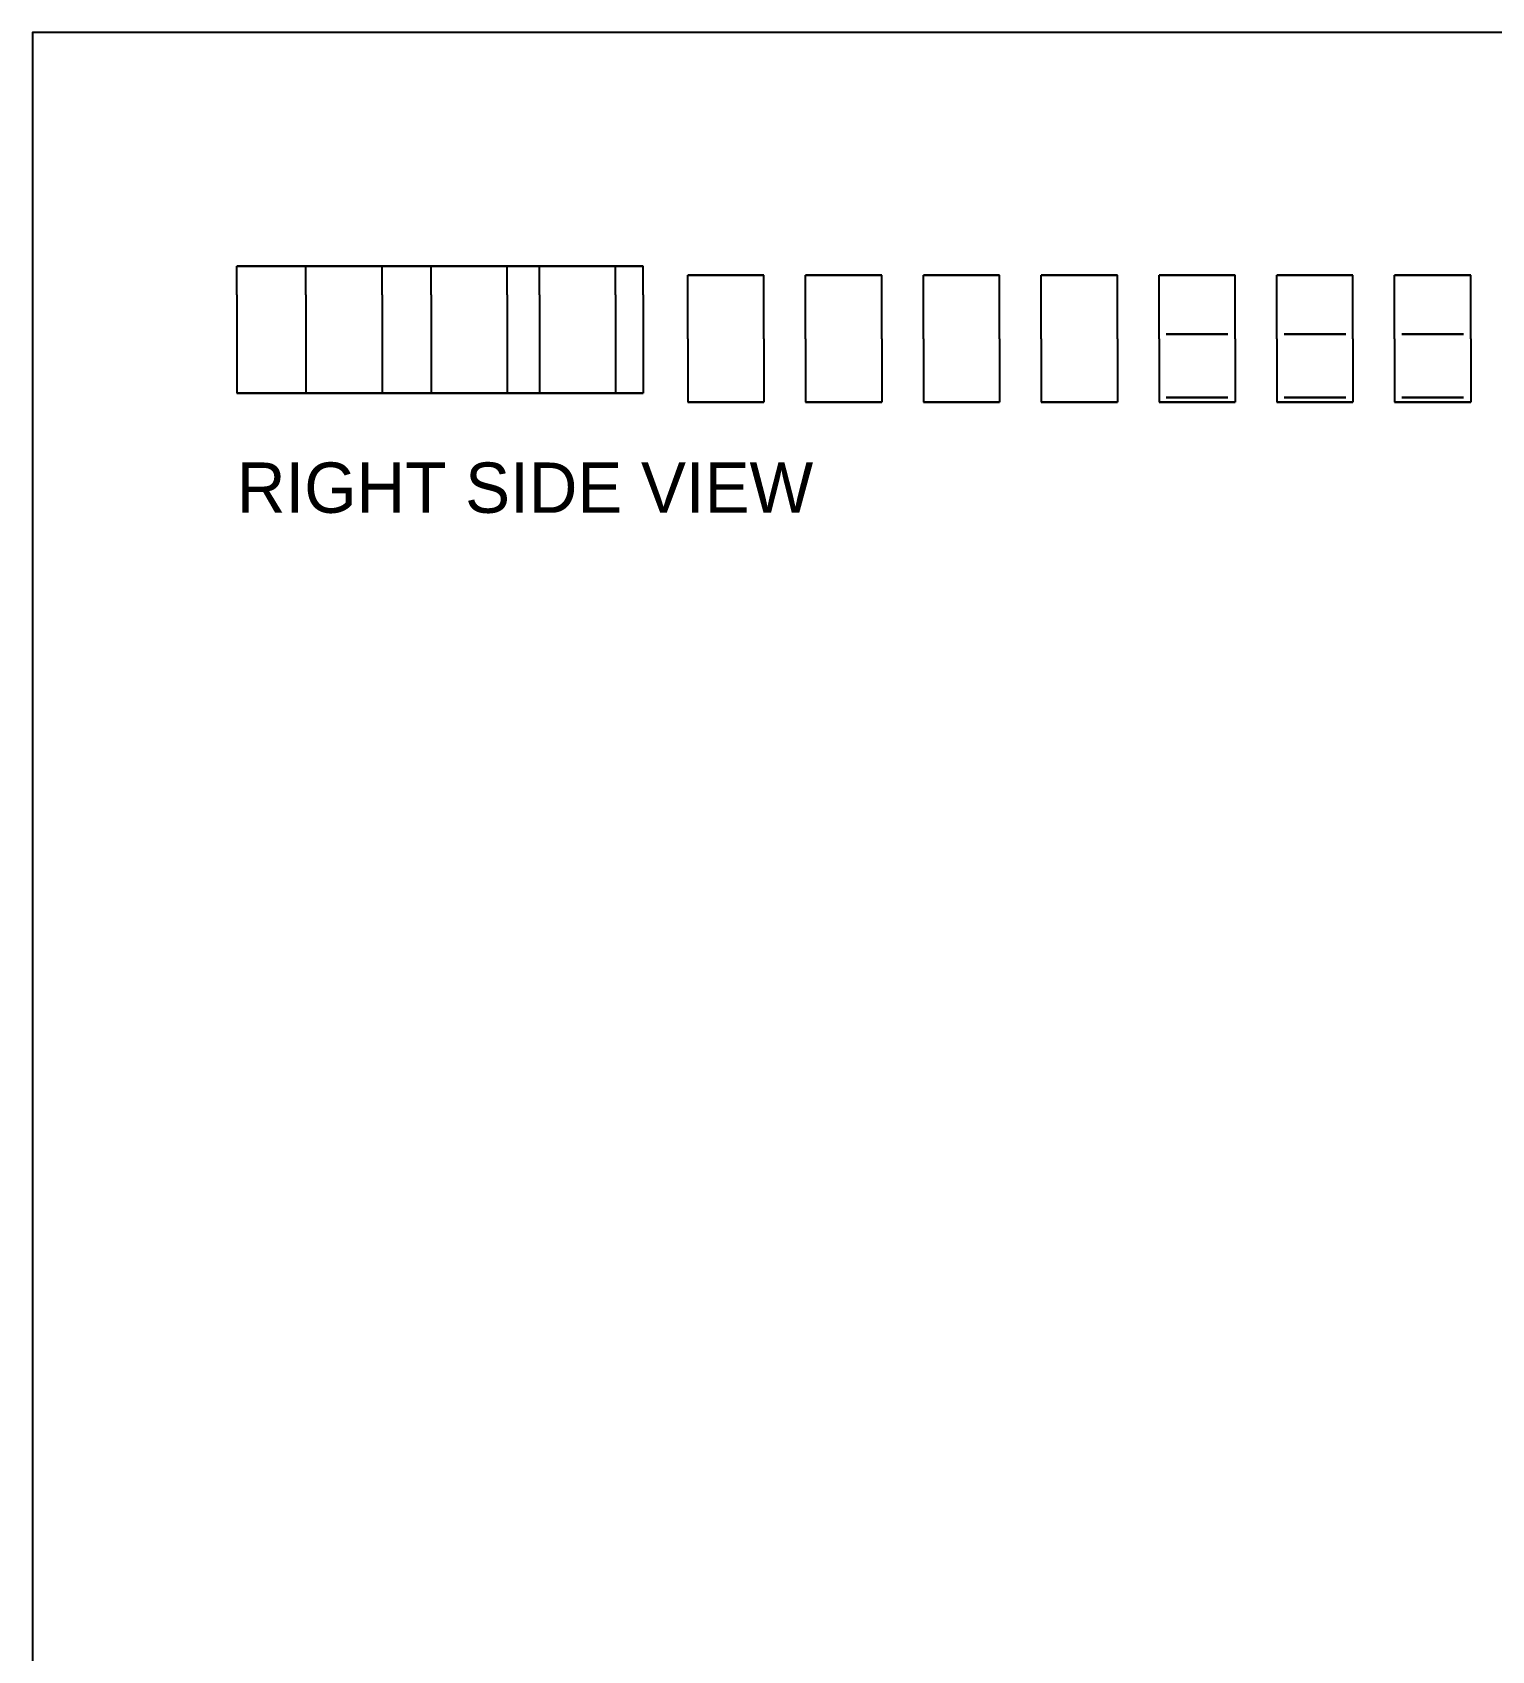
# Model space of a CAD drawing. Header units: millimetres. Extents: x 23 to 350, y -193 to 153.
# Drawn here: x 22.7 to 183.7, y -25.9 to 152.8 of the extents above; entities that cross this region are included whole.
import ezdxf

# ---------------------------------------------------------------- set-up
doc = ezdxf.new("R2010")
doc.units = ezdxf.units.MM
for name, color, linetype in [('BORDER', 7, 'Continuous'), ('HIDDEN', 8, 'Continuous'), ('TEXT', 5, 'Continuous'), ('VISIBLE', 7, 'Continuous')]:
    doc.layers.add(name, color=color, linetype=linetype)

msp = doc.modelspace()

# ---------------------------------------------------------------- linework, layer by layer
at = {"layer": 'BORDER'}
msp.add_lwpolyline([(22.67, -193.05), (349.99, -193.05), (349.99, 152.82), (22.67, 152.82)], close=True, dxfattribs=at)
at = {"layer": 'HIDDEN'}
for points in [[(45.32, 127), (45.24, 127)], [(45.63, 127), (45.32, 127)], [(46.15, 127), (45.63, 127)], [(46.88, 127), (46.15, 127)], [(47.74, 127), (46.88, 127)], [(48.71, 127), (47.74, 127)], [(48.3, 127), (48.31, 127)], [(48.38, 127), (48.3, 127)], [(48.31, 127), (48.49, 127)], [(48.68, 127), (48.38, 127)], [(48.49, 127), (48.89, 127)], [(49.21, 127), (48.68, 127)], [(49.72, 127), (48.71, 127)], [(48.89, 127), (49.51, 127)], [(49.93, 127), (49.21, 127)], [(49.51, 127), (50.31, 127)], [(50.72, 127), (49.72, 127)], [(50.8, 127), (49.93, 127)], [(50.31, 127), (51.23, 127)], [(51.64, 127), (50.72, 127)], [(51.77, 127), (50.8, 127)], [(51.23, 127), (52.22, 127)], [(52.43, 127), (51.64, 127)], [(52.78, 127), (51.77, 127)], [(52.22, 127), (53.23, 127)], [(53.05, 127), (52.43, 127)], [(53.78, 127), (52.78, 127)], [(52.93, 127), (52.86, 127)], [(53.24, 127), (52.93, 127)], [(53.04, 127), (53.26, 127)], [(53.46, 127), (53.05, 127)], [(53.23, 127), (53.45, 127)], [(53.77, 127), (53.24, 127)], [(53.26, 127), (53.57, 127)], [(53.64, 127), (53.46, 127)], [(53.57, 127), (53.64, 127)], [(53.64, 127), (53.64, 127)], [(54.49, 127), (53.77, 127)], [(54.7, 127), (53.78, 127)], [(54.07, 127), (54.2, 127)], [(54.2, 127), (55.07, 127)], [(55.36, 127), (54.49, 127)], [(55.49, 127), (54.7, 127)], [(55.07, 127), (55.79, 127)], [(56.33, 127), (55.36, 127)], [(56.11, 127), (55.49, 127)], [(55.79, 127), (56.32, 127)], [(56.52, 127), (56.11, 127)], [(56.32, 127), (56.63, 127)], [(57.34, 127), (56.33, 127)], [(56.7, 127), (56.52, 127)], [(56.63, 127), (56.7, 127)], [(56.7, 127), (56.7, 127)], [(58.33, 127), (57.34, 127)], [(59.25, 127), (58.33, 127)], [(60.05, 127), (59.25, 127)], [(60.67, 127), (60.05, 127)], [(60.24, 127), (60.25, 127)], [(60.31, 127), (60.24, 127)], [(60.25, 127), (60.42, 127)], [(60.62, 127), (60.31, 127)], [(60.42, 127), (60.83, 127)], [(61.15, 127), (60.62, 127)], [(61.08, 127), (60.67, 127)], [(60.83, 127), (60.88, 127)], [(61.25, 127), (61.08, 127)], [(61.87, 127), (61.15, 127)], [(61.26, 127), (61.25, 127)], [(62.74, 127), (61.87, 127)], [(63.71, 127), (62.74, 127)], [(64.72, 127), (63.71, 127)], [(65.72, 127), (64.72, 127)], [(66.64, 127), (65.72, 127)], [(67.43, 127), (66.64, 127)], [(66.76, 127), (66.68, 127)], [(67.06, 127), (66.76, 127)], [(66.87, 127), (67.01, 127)], [(67.01, 127), (67.73, 127)], [(67.59, 127), (67.06, 127)], [(68.05, 127), (67.43, 127)], [(68.31, 127), (67.59, 127)], [(67.73, 127), (68.26, 127)], [(68.46, 127), (68.05, 127)], [(68.26, 127), (68.57, 127)], [(69.18, 127), (68.31, 127)], [(68.63, 127), (68.46, 127)], [(68.57, 127), (68.64, 127)], [(68.64, 127), (68.63, 127)], [(70.15, 127), (69.18, 127)], [(71.16, 127), (70.15, 127)], [(72.16, 127), (71.16, 127)], [(73.08, 127), (72.16, 127)], [(73.87, 127), (73.08, 127)], [(74.49, 127), (73.87, 127)], [(74.07, 127), (74.25, 127)], [(74.07, 127), (74.07, 127)], [(74.14, 127), (74.07, 127)], [(74.45, 127), (74.14, 127)], [(74.25, 127), (74.66, 127)], [(74.98, 127), (74.45, 127)], [(74.9, 127), (74.49, 127)], [(74.66, 127), (74.7, 127)], [(75.08, 127), (74.9, 127)], [(75.7, 127), (74.98, 127)], [(75.08, 127), (75.08, 127)], [(76.57, 127), (75.7, 127)], [(77.53, 127), (76.57, 127)], [(78.55, 127), (77.53, 127)], [(79.54, 127), (78.55, 127)], [(78.69, 127), (78.62, 127)], [(79, 127), (78.69, 127)], [(78.8, 127), (79, 127)], [(79.53, 127), (79, 127)], [(79, 127), (79.21, 127)], [(80.25, 127), (79.53, 127)], [(80.46, 127), (79.54, 127)], [(79.83, 127), (79.97, 127)], [(79.97, 127), (80.84, 127)], [(81.12, 127), (80.25, 127)], [(81.25, 127), (80.46, 127)], [(80.84, 127), (81.56, 127)], [(82.09, 127), (81.12, 127)], [(81.87, 127), (81.25, 127)], [(81.56, 127), (82.09, 127)], [(81.68, 127), (81.69, 127)], [(81.75, 127), (81.68, 127)], [(81.69, 127), (81.86, 127)], [(82.06, 127), (81.75, 127)], [(81.86, 127), (82.27, 127)], [(82.28, 127), (81.87, 127)], [(82.59, 127), (82.06, 127)], [(83.1, 127), (82.09, 127)], [(82.09, 127), (82.39, 127)], [(82.27, 127), (82.89, 127)], [(82.46, 127), (82.28, 127)], [(82.39, 127), (82.47, 127)], [(82.47, 127), (82.46, 127)], [(83.31, 127), (82.59, 127)], [(82.89, 127), (83.68, 127)], [(84.1, 127), (83.1, 127)], [(84.18, 127), (83.31, 127)], [(83.68, 127), (84.6, 127)], [(85.02, 127), (84.1, 127)], [(85.15, 127), (84.18, 127)], [(84.6, 127), (85.6, 127)], [(85.81, 127), (85.02, 127)], [(86.16, 127), (85.15, 127)], [(85.6, 127), (86.61, 127)], [(86.43, 127), (85.81, 127)], [(87.15, 127), (86.16, 127)], [(86.84, 127), (86.43, 127)], [(86.61, 127), (86.64, 127)], [(87.02, 127), (86.84, 127)], [(87.02, 127), (87.02, 127)], [(88.07, 127), (87.15, 127)], [(88.87, 127), (88.07, 127)], [(89.49, 127), (88.87, 127)], [(89.9, 127), (89.49, 127)], [(90.07, 127), (89.9, 127)], [(90.08, 127), (90.07, 127)], [(95.04, 126), (95.01, 126)], [(95.28, 126), (95.04, 126)], [(95.76, 126), (95.28, 126)], [(96.43, 126), (95.76, 126)], [(97.26, 126), (96.43, 126)], [(98.21, 126), (97.26, 126)], [(99.21, 126), (98.21, 126)], [(100.22, 126), (99.21, 126)], [(101.16, 126), (100.22, 126)], [(102, 126), (101.16, 126)], [(102.67, 126), (102, 126)], [(103.14, 126), (102.67, 126)], [(103.38, 126), (103.14, 126)], [(103.41, 126), (103.38, 126)], [(108.04, 126), (108.01, 126)], [(108.28, 126), (108.04, 126)], [(108.76, 126), (108.28, 126)], [(109.43, 126), (108.76, 126)], [(110.26, 126), (109.43, 126)], [(111.21, 126), (110.26, 126)], [(112.21, 126), (111.21, 126)], [(113.22, 126), (112.21, 126)], [(114.16, 126), (113.22, 126)], [(115, 126), (114.16, 126)], [(115.67, 126), (115, 126)], [(116.14, 126), (115.67, 126)], [(116.38, 126), (116.14, 126)], [(116.41, 126), (116.38, 126)], [(121.04, 126), (121.01, 126)], [(121.28, 126), (121.04, 126)], [(121.76, 126), (121.28, 126)], [(122.43, 126), (121.76, 126)], [(123.26, 126), (122.43, 126)], [(124.21, 126), (123.26, 126)], [(125.21, 126), (124.21, 126)], [(126.22, 126), (125.21, 126)], [(127.16, 126), (126.22, 126)], [(128, 126), (127.16, 126)], [(128.67, 126), (128, 126)], [(129.14, 126), (128.67, 126)], [(129.38, 126), (129.14, 126)], [(129.41, 126), (129.38, 126)], [(134.04, 126), (134.01, 126)], [(134.28, 126), (134.04, 126)], [(134.76, 126), (134.28, 126)], [(135.43, 126), (134.76, 126)], [(136.26, 126), (135.43, 126)], [(137.21, 126), (136.26, 126)], [(138.21, 126), (137.21, 126)], [(139.22, 126), (138.21, 126)], [(140.16, 126), (139.22, 126)], [(141, 126), (140.16, 126)], [(141.67, 126), (141, 126)], [(142.14, 126), (141.67, 126)], [(142.38, 126), (142.14, 126)], [(142.41, 126), (142.38, 126)], [(147.04, 126), (147.01, 126)], [(147.28, 126), (147.04, 126)], [(147.76, 126), (147.28, 126)], [(148.43, 126), (147.76, 126)], [(149.26, 126), (148.43, 126)], [(150.21, 126), (149.26, 126)], [(151.21, 126), (150.21, 126)], [(152.22, 126), (151.21, 126)], [(153.16, 126), (152.22, 126)], [(154, 126), (153.16, 126)], [(154.67, 126), (154, 126)], [(155.14, 126), (154.67, 126)], [(155.38, 126), (155.14, 126)], [(155.41, 126), (155.38, 126)], [(160.04, 126), (160.01, 126)], [(160.28, 126), (160.04, 126)], [(160.76, 126), (160.28, 126)], [(161.43, 126), (160.76, 126)], [(162.26, 126), (161.43, 126)], [(163.21, 126), (162.26, 126)], [(164.21, 126), (163.21, 126)], [(165.22, 126), (164.21, 126)], [(166.16, 126), (165.22, 126)], [(167, 126), (166.16, 126)], [(167.67, 126), (167, 126)], [(168.14, 126), (167.67, 126)], [(168.38, 126), (168.14, 126)], [(168.41, 126), (168.38, 126)], [(173.04, 126), (173.01, 126)], [(173.28, 126), (173.04, 126)], [(173.76, 126), (173.28, 126)], [(174.43, 126), (173.76, 126)], [(175.26, 126), (174.43, 126)], [(176.21, 126), (175.26, 126)], [(177.21, 126), (176.21, 126)], [(178.22, 126), (177.21, 126)], [(179.16, 126), (178.22, 126)], [(180, 126), (179.16, 126)], [(180.67, 126), (180, 126)], [(181.14, 126), (180.67, 126)], [(181.38, 126), (181.14, 126)], [(181.41, 126), (181.38, 126)], [(147.81, 119.5), (147.84, 119.5)], [(147.84, 119.5), (147.81, 119.5)], [(147.84, 119.5), (148.03, 119.5)], [(148.03, 119.5), (147.84, 119.5)], [(148.03, 119.5), (148.41, 119.5)], [(148.41, 119.5), (148.03, 119.5)], [(148.41, 119.5), (148.96, 119.5)], [(148.96, 119.5), (148.41, 119.5)], [(148.96, 119.5), (149.63, 119.5)], [(149.63, 119.5), (148.96, 119.5)], [(149.63, 119.5), (150.4, 119.5)], [(150.4, 119.5), (149.63, 119.5)], [(150.4, 119.5), (151.21, 119.5)], [(151.21, 119.5), (150.4, 119.5)], [(152.03, 119.5), (151.21, 119.5)], [(151.21, 119.5), (152.03, 119.5)], [(152.79, 119.5), (152.03, 119.5)], [(152.03, 119.5), (152.79, 119.5)], [(153.47, 119.5), (152.79, 119.5)], [(152.79, 119.5), (153.47, 119.5)], [(154.01, 119.5), (153.47, 119.5)], [(153.47, 119.5), (154.01, 119.5)], [(154.39, 119.5), (154.01, 119.5)], [(154.01, 119.5), (154.39, 119.5)], [(154.59, 119.5), (154.39, 119.5)], [(154.39, 119.5), (154.59, 119.5)], [(154.61, 119.5), (154.59, 119.5)], [(154.59, 119.5), (154.61, 119.5)], [(160.81, 119.5), (160.84, 119.5)], [(160.84, 119.5), (160.81, 119.5)], [(160.84, 119.5), (161.03, 119.5)], [(161.03, 119.5), (160.84, 119.5)], [(161.03, 119.5), (161.41, 119.5)], [(161.41, 119.5), (161.03, 119.5)], [(161.41, 119.5), (161.96, 119.5)], [(161.96, 119.5), (161.41, 119.5)], [(161.96, 119.5), (162.63, 119.5)], [(162.63, 119.5), (161.96, 119.5)], [(162.63, 119.5), (163.4, 119.5)], [(163.4, 119.5), (162.63, 119.5)], [(163.4, 119.5), (164.21, 119.5)], [(164.21, 119.5), (163.4, 119.5)], [(165.03, 119.5), (164.21, 119.5)], [(164.21, 119.5), (165.03, 119.5)], [(165.79, 119.5), (165.03, 119.5)], [(165.03, 119.5), (165.79, 119.5)], [(166.47, 119.5), (165.79, 119.5)], [(165.79, 119.5), (166.47, 119.5)], [(167.01, 119.5), (166.47, 119.5)], [(166.47, 119.5), (167.01, 119.5)], [(167.39, 119.5), (167.01, 119.5)], [(167.01, 119.5), (167.39, 119.5)], [(167.59, 119.5), (167.39, 119.5)], [(167.39, 119.5), (167.59, 119.5)], [(167.61, 119.5), (167.59, 119.5)], [(167.59, 119.5), (167.61, 119.5)], [(173.81, 119.5), (173.84, 119.5)], [(173.84, 119.5), (173.81, 119.5)], [(173.84, 119.5), (174.03, 119.5)], [(174.03, 119.5), (173.84, 119.5)], [(174.03, 119.5), (174.41, 119.5)], [(174.41, 119.5), (174.03, 119.5)], [(174.41, 119.5), (174.96, 119.5)], [(174.96, 119.5), (174.41, 119.5)], [(174.96, 119.5), (175.63, 119.5)], [(175.63, 119.5), (174.96, 119.5)], [(175.63, 119.5), (176.4, 119.5)], [(176.4, 119.5), (175.63, 119.5)], [(176.4, 119.5), (177.21, 119.5)], [(177.21, 119.5), (176.4, 119.5)], [(178.03, 119.5), (177.21, 119.5)], [(177.21, 119.5), (178.03, 119.5)], [(178.79, 119.5), (178.03, 119.5)], [(178.03, 119.5), (178.79, 119.5)], [(179.47, 119.5), (178.79, 119.5)], [(178.79, 119.5), (179.47, 119.5)], [(180.01, 119.5), (179.47, 119.5)], [(179.47, 119.5), (180.01, 119.5)], [(180.39, 119.5), (180.01, 119.5)], [(180.01, 119.5), (180.39, 119.5)], [(180.59, 119.5), (180.39, 119.5)], [(180.39, 119.5), (180.59, 119.5)], [(180.61, 119.5), (180.59, 119.5)], [(180.59, 119.5), (180.61, 119.5)], [(45.32, 113), (45.24, 113)], [(45.63, 113), (45.32, 113)], [(46.15, 113), (45.63, 113)], [(46.88, 113), (46.15, 113)], [(47.74, 113), (46.88, 113)], [(48.71, 113), (47.74, 113)], [(48.3, 113), (48.31, 113)], [(48.38, 113), (48.3, 113)], [(48.31, 113), (48.49, 113)], [(48.68, 113), (48.38, 113)], [(48.49, 113), (48.89, 113)], [(49.21, 113), (48.68, 113)], [(49.72, 113), (48.71, 113)], [(48.89, 113), (49.51, 113)], [(49.93, 113), (49.21, 113)], [(49.51, 113), (50.31, 113)], [(50.72, 113), (49.72, 113)], [(50.8, 113), (49.93, 113)], [(50.31, 113), (51.23, 113)], [(51.64, 113), (50.72, 113)], [(51.77, 113), (50.8, 113)], [(51.23, 113), (52.22, 113)], [(52.43, 113), (51.64, 113)], [(52.78, 113), (51.77, 113)], [(52.22, 113), (53.23, 113)], [(53.05, 113), (52.43, 113)], [(53.78, 113), (52.78, 113)], [(52.93, 113), (52.86, 113)], [(53.24, 113), (52.93, 113)], [(53.04, 113), (53.26, 113)], [(53.46, 113), (53.05, 113)], [(53.23, 113), (53.45, 113)], [(53.77, 113), (53.24, 113)], [(53.26, 113), (53.57, 113)], [(53.64, 113), (53.46, 113)], [(53.57, 113), (53.64, 113)], [(53.64, 113), (53.64, 113)], [(54.49, 113), (53.77, 113)], [(54.7, 113), (53.78, 113)], [(54.07, 113), (54.2, 113)], [(54.2, 113), (55.07, 113)], [(55.36, 113), (54.49, 113)], [(55.49, 113), (54.7, 113)], [(55.07, 113), (55.79, 113)], [(56.33, 113), (55.36, 113)], [(56.11, 113), (55.49, 113)], [(55.79, 113), (56.32, 113)], [(56.52, 113), (56.11, 113)], [(56.32, 113), (56.63, 113)], [(57.34, 113), (56.33, 113)], [(56.7, 113), (56.52, 113)], [(56.63, 113), (56.7, 113)], [(56.7, 113), (56.7, 113)], [(58.33, 113), (57.34, 113)], [(59.25, 113), (58.33, 113)], [(60.05, 113), (59.25, 113)], [(60.67, 113), (60.05, 113)], [(60.24, 113), (60.25, 113)], [(60.31, 113), (60.24, 113)], [(60.25, 113), (60.42, 113)], [(60.62, 113), (60.31, 113)], [(60.42, 113), (60.83, 113)], [(61.15, 113), (60.62, 113)], [(61.08, 113), (60.67, 113)], [(60.83, 113), (60.88, 113)], [(61.25, 113), (61.08, 113)], [(61.87, 113), (61.15, 113)], [(61.26, 113), (61.25, 113)], [(62.74, 113), (61.87, 113)], [(63.71, 113), (62.74, 113)], [(64.72, 113), (63.71, 113)], [(65.72, 113), (64.72, 113)], [(66.64, 113), (65.72, 113)], [(67.43, 113), (66.64, 113)], [(66.76, 113), (66.68, 113)], [(67.06, 113), (66.76, 113)], [(66.87, 113), (67.01, 113)], [(67.01, 113), (67.73, 113)], [(67.59, 113), (67.06, 113)], [(68.05, 113), (67.43, 113)], [(68.31, 113), (67.59, 113)], [(67.73, 113), (68.26, 113)], [(68.46, 113), (68.05, 113)], [(68.26, 113), (68.57, 113)], [(69.18, 113), (68.31, 113)], [(68.63, 113), (68.46, 113)], [(68.57, 113), (68.64, 113)], [(68.64, 113), (68.63, 113)], [(70.15, 113), (69.18, 113)], [(71.16, 113), (70.15, 113)], [(72.16, 113), (71.16, 113)], [(73.08, 113), (72.16, 113)], [(73.87, 113), (73.08, 113)], [(74.49, 113), (73.87, 113)], [(74.07, 113), (74.25, 113)], [(74.07, 113), (74.07, 113)], [(74.14, 113), (74.07, 113)], [(74.45, 113), (74.14, 113)], [(74.25, 113), (74.66, 113)], [(74.98, 113), (74.45, 113)], [(74.9, 113), (74.49, 113)], [(74.66, 113), (74.7, 113)], [(75.08, 113), (74.9, 113)], [(75.7, 113), (74.98, 113)], [(75.08, 113), (75.08, 113)], [(76.57, 113), (75.7, 113)], [(77.53, 113), (76.57, 113)], [(78.55, 113), (77.53, 113)], [(79.54, 113), (78.55, 113)], [(78.69, 113), (78.62, 113)], [(79, 113), (78.69, 113)], [(78.8, 113), (79, 113)], [(79.53, 113), (79, 113)], [(79, 113), (79.21, 113)], [(80.25, 113), (79.53, 113)], [(80.46, 113), (79.54, 113)], [(79.83, 113), (79.97, 113)], [(79.97, 113), (80.84, 113)], [(81.12, 113), (80.25, 113)], [(81.25, 113), (80.46, 113)], [(80.84, 113), (81.56, 113)], [(82.09, 113), (81.12, 113)], [(81.87, 113), (81.25, 113)], [(81.56, 113), (82.09, 113)], [(81.68, 113), (81.69, 113)], [(81.75, 113), (81.68, 113)], [(81.69, 113), (81.86, 113)], [(82.06, 113), (81.75, 113)], [(81.86, 113), (82.27, 113)], [(82.28, 113), (81.87, 113)], [(82.59, 113), (82.06, 113)], [(83.1, 113), (82.09, 113)], [(82.09, 113), (82.39, 113)], [(82.27, 113), (82.89, 113)], [(82.46, 113), (82.28, 113)], [(82.39, 113), (82.47, 113)], [(82.47, 113), (82.46, 113)], [(83.31, 113), (82.59, 113)], [(82.89, 113), (83.68, 113)], [(84.1, 113), (83.1, 113)], [(84.18, 113), (83.31, 113)], [(83.68, 113), (84.6, 113)], [(85.02, 113), (84.1, 113)], [(85.15, 113), (84.18, 113)], [(84.6, 113), (85.6, 113)], [(85.81, 113), (85.02, 113)], [(86.16, 113), (85.15, 113)], [(85.6, 113), (86.61, 113)], [(86.43, 113), (85.81, 113)], [(87.15, 113), (86.16, 113)], [(86.84, 113), (86.43, 113)], [(86.61, 113), (86.64, 113)], [(87.02, 113), (86.84, 113)], [(87.02, 113), (87.02, 113)], [(88.07, 113), (87.15, 113)], [(88.87, 113), (88.07, 113)], [(89.49, 113), (88.87, 113)], [(89.9, 113), (89.49, 113)], [(90.07, 113), (89.9, 113)], [(90.08, 113), (90.07, 113)], [(95.04, 112), (95.01, 112)], [(95.28, 112), (95.04, 112)], [(95.76, 112), (95.28, 112)], [(96.43, 112), (95.76, 112)], [(97.26, 112), (96.43, 112)], [(98.21, 112), (97.26, 112)], [(99.21, 112), (98.21, 112)], [(100.22, 112), (99.21, 112)], [(101.16, 112), (100.22, 112)], [(102, 112), (101.16, 112)], [(102.67, 112), (102, 112)], [(103.14, 112), (102.67, 112)], [(103.38, 112), (103.14, 112)], [(103.41, 112), (103.38, 112)], [(108.04, 112), (108.01, 112)], [(108.28, 112), (108.04, 112)], [(108.76, 112), (108.28, 112)], [(109.43, 112), (108.76, 112)], [(110.26, 112), (109.43, 112)], [(111.21, 112), (110.26, 112)], [(112.21, 112), (111.21, 112)], [(113.22, 112), (112.21, 112)], [(114.16, 112), (113.22, 112)], [(115, 112), (114.16, 112)], [(115.67, 112), (115, 112)], [(116.14, 112), (115.67, 112)], [(116.38, 112), (116.14, 112)], [(116.41, 112), (116.38, 112)], [(121.04, 112), (121.01, 112)], [(121.28, 112), (121.04, 112)], [(121.76, 112), (121.28, 112)], [(122.43, 112), (121.76, 112)], [(123.26, 112), (122.43, 112)], [(124.21, 112), (123.26, 112)], [(125.21, 112), (124.21, 112)], [(126.22, 112), (125.21, 112)], [(127.16, 112), (126.22, 112)], [(128, 112), (127.16, 112)], [(128.67, 112), (128, 112)], [(129.14, 112), (128.67, 112)], [(129.38, 112), (129.14, 112)], [(129.41, 112), (129.38, 112)], [(134.04, 112), (134.01, 112)], [(134.28, 112), (134.04, 112)], [(134.76, 112), (134.28, 112)], [(135.43, 112), (134.76, 112)], [(136.26, 112), (135.43, 112)], [(137.21, 112), (136.26, 112)], [(138.21, 112), (137.21, 112)], [(139.22, 112), (138.21, 112)], [(140.16, 112), (139.22, 112)], [(141, 112), (140.16, 112)], [(141.67, 112), (141, 112)], [(142.14, 112), (141.67, 112)], [(142.38, 112), (142.14, 112)], [(142.41, 112), (142.38, 112)], [(147.04, 112), (147.01, 112)], [(147.28, 112), (147.04, 112)], [(147.76, 112), (147.28, 112)], [(148.43, 112), (147.76, 112)], [(147.81, 112.5), (147.84, 112.5)], [(147.84, 112.5), (147.81, 112.5)], [(147.84, 112.5), (148.03, 112.5)], [(148.03, 112.5), (147.84, 112.5)], [(148.03, 112.5), (148.41, 112.5)], [(148.41, 112.5), (148.03, 112.5)], [(148.41, 112.5), (148.96, 112.5)], [(148.96, 112.5), (148.41, 112.5)], [(149.26, 112), (148.43, 112)], [(148.96, 112.5), (149.63, 112.5)], [(149.63, 112.5), (148.96, 112.5)], [(150.21, 112), (149.26, 112)], [(149.63, 112.5), (150.4, 112.5)], [(150.4, 112.5), (149.63, 112.5)], [(151.21, 112), (150.21, 112)], [(150.4, 112.5), (151.21, 112.5)], [(151.21, 112.5), (150.4, 112.5)], [(152.03, 112.5), (151.21, 112.5)], [(151.21, 112.5), (152.03, 112.5)], [(152.22, 112), (151.21, 112)], [(152.79, 112.5), (152.03, 112.5)], [(152.03, 112.5), (152.79, 112.5)], [(153.16, 112), (152.22, 112)], [(153.47, 112.5), (152.79, 112.5)], [(152.79, 112.5), (153.47, 112.5)], [(154, 112), (153.16, 112)], [(154.01, 112.5), (153.47, 112.5)], [(153.47, 112.5), (154.01, 112.5)], [(154.67, 112), (154, 112)], [(154.39, 112.5), (154.01, 112.5)], [(154.01, 112.5), (154.39, 112.5)], [(154.59, 112.5), (154.39, 112.5)], [(154.39, 112.5), (154.59, 112.5)], [(154.61, 112.5), (154.59, 112.5)], [(154.59, 112.5), (154.61, 112.5)], [(155.14, 112), (154.67, 112)], [(155.38, 112), (155.14, 112)], [(155.41, 112), (155.38, 112)], [(160.04, 112), (160.01, 112)], [(160.28, 112), (160.04, 112)], [(160.76, 112), (160.28, 112)], [(161.43, 112), (160.76, 112)], [(160.81, 112.5), (160.84, 112.5)], [(160.84, 112.5), (160.81, 112.5)], [(160.84, 112.5), (161.03, 112.5)], [(161.03, 112.5), (160.84, 112.5)], [(161.03, 112.5), (161.41, 112.5)], [(161.41, 112.5), (161.03, 112.5)], [(161.41, 112.5), (161.96, 112.5)], [(161.96, 112.5), (161.41, 112.5)], [(162.26, 112), (161.43, 112)], [(161.96, 112.5), (162.63, 112.5)], [(162.63, 112.5), (161.96, 112.5)], [(163.21, 112), (162.26, 112)], [(162.63, 112.5), (163.4, 112.5)], [(163.4, 112.5), (162.63, 112.5)], [(164.21, 112), (163.21, 112)], [(163.4, 112.5), (164.21, 112.5)], [(164.21, 112.5), (163.4, 112.5)], [(165.03, 112.5), (164.21, 112.5)], [(164.21, 112.5), (165.03, 112.5)], [(165.22, 112), (164.21, 112)], [(165.79, 112.5), (165.03, 112.5)], [(165.03, 112.5), (165.79, 112.5)], [(166.16, 112), (165.22, 112)], [(166.47, 112.5), (165.79, 112.5)], [(165.79, 112.5), (166.47, 112.5)], [(167, 112), (166.16, 112)], [(167.01, 112.5), (166.47, 112.5)], [(166.47, 112.5), (167.01, 112.5)], [(167.67, 112), (167, 112)], [(167.39, 112.5), (167.01, 112.5)], [(167.01, 112.5), (167.39, 112.5)], [(167.59, 112.5), (167.39, 112.5)], [(167.39, 112.5), (167.59, 112.5)], [(167.61, 112.5), (167.59, 112.5)], [(167.59, 112.5), (167.61, 112.5)], [(168.14, 112), (167.67, 112)], [(168.38, 112), (168.14, 112)], [(168.41, 112), (168.38, 112)], [(173.04, 112), (173.01, 112)], [(173.28, 112), (173.04, 112)], [(173.76, 112), (173.28, 112)], [(174.43, 112), (173.76, 112)], [(173.81, 112.5), (173.84, 112.5)], [(173.84, 112.5), (173.81, 112.5)], [(173.84, 112.5), (174.03, 112.5)], [(174.03, 112.5), (173.84, 112.5)], [(174.03, 112.5), (174.41, 112.5)], [(174.41, 112.5), (174.03, 112.5)], [(174.41, 112.5), (174.96, 112.5)], [(174.96, 112.5), (174.41, 112.5)], [(175.26, 112), (174.43, 112)], [(174.96, 112.5), (175.63, 112.5)], [(175.63, 112.5), (174.96, 112.5)], [(176.21, 112), (175.26, 112)], [(175.63, 112.5), (176.4, 112.5)], [(176.4, 112.5), (175.63, 112.5)], [(177.21, 112), (176.21, 112)], [(176.4, 112.5), (177.21, 112.5)], [(177.21, 112.5), (176.4, 112.5)], [(178.03, 112.5), (177.21, 112.5)], [(177.21, 112.5), (178.03, 112.5)], [(178.22, 112), (177.21, 112)], [(178.79, 112.5), (178.03, 112.5)], [(178.03, 112.5), (178.79, 112.5)], [(179.16, 112), (178.22, 112)], [(179.47, 112.5), (178.79, 112.5)], [(178.79, 112.5), (179.47, 112.5)], [(180, 112), (179.16, 112)], [(180.01, 112.5), (179.47, 112.5)], [(179.47, 112.5), (180.01, 112.5)], [(180.67, 112), (180, 112)], [(180.39, 112.5), (180.01, 112.5)], [(180.01, 112.5), (180.39, 112.5)], [(180.59, 112.5), (180.39, 112.5)], [(180.39, 112.5), (180.59, 112.5)], [(180.61, 112.5), (180.59, 112.5)], [(180.59, 112.5), (180.61, 112.5)], [(181.14, 112), (180.67, 112)], [(181.38, 112), (181.14, 112)], [(181.41, 112), (181.38, 112)]]:
    msp.add_lwpolyline(points, dxfattribs=at)
at = {"layer": 'VISIBLE'}
for points in [[(45.24, 127), (45.25, 127)], [(45.24, 123.85), (45.24, 127)], [(45.25, 127), (45.43, 127)], [(45.43, 127), (45.84, 127)], [(45.84, 127), (46.46, 127)], [(46.46, 127), (47.25, 127)], [(47.25, 127), (48.17, 127)], [(48.17, 127), (49.16, 127)], [(49.16, 127), (50.18, 127)], [(50.18, 127), (51.14, 127)], [(51.14, 127), (52.01, 127)], [(52.01, 127), (52.73, 127)], [(52.73, 127), (53.04, 127)], [(52.86, 127), (53.04, 127)], [(52.86, 127), (52.86, 127)], [(52.86, 123.85), (52.86, 127)], [(53.04, 127), (53.45, 127)], [(53.45, 127), (54.07, 127)], [(53.45, 127), (54.07, 127)], [(54.07, 127), (54.86, 127)], [(54.86, 127), (55.78, 127)], [(55.78, 127), (56.78, 127)], [(56.78, 127), (57.79, 127)], [(57.79, 127), (58.76, 127)], [(58.76, 127), (59.63, 127)], [(59.63, 127), (60.35, 127)], [(60.35, 127), (60.88, 127)], [(60.88, 127), (61.18, 127)], [(60.88, 127), (61.45, 127)], [(61.18, 127), (61.26, 127)], [(61.26, 123.85), (61.26, 127)], [(61.45, 127), (62.25, 127)], [(62.25, 127), (63.17, 127)], [(63.17, 127), (64.16, 127)], [(64.16, 127), (65.17, 127)], [(65.17, 127), (66.14, 127)], [(66.14, 127), (66.87, 127)], [(66.68, 127), (66.69, 127)], [(66.68, 123.85), (66.68, 127)], [(66.69, 127), (66.87, 127)], [(66.87, 127), (67.28, 127)], [(67.28, 127), (67.89, 127)], [(67.89, 127), (68.69, 127)], [(68.69, 127), (69.61, 127)], [(69.61, 127), (70.6, 127)], [(70.6, 127), (71.61, 127)], [(71.61, 127), (72.58, 127)], [(72.58, 127), (73.45, 127)], [(73.45, 127), (74.17, 127)], [(74.17, 127), (74.7, 127)], [(74.7, 127), (75.01, 127)], [(74.7, 127), (75.28, 127)], [(75.01, 127), (75.08, 127)], [(75.08, 123.85), (75.08, 127)], [(75.28, 127), (76.07, 127)], [(76.07, 127), (76.99, 127)], [(76.99, 127), (77.99, 127)], [(77.99, 127), (78.8, 127)], [(78.62, 127), (78.63, 127)], [(78.62, 123.85), (78.62, 127)], [(78.63, 127), (78.8, 127)], [(78.8, 127), (79.21, 127)], [(79.21, 127), (79.83, 127)], [(79.21, 127), (79.83, 127)], [(79.83, 127), (80.63, 127)], [(80.63, 127), (81.55, 127)], [(81.55, 127), (82.54, 127)], [(82.54, 127), (83.55, 127)], [(83.55, 127), (84.52, 127)], [(84.52, 127), (85.39, 127)], [(85.39, 127), (86.11, 127)], [(86.11, 127), (86.64, 127)], [(86.64, 127), (87.58, 127)], [(86.64, 127), (86.95, 127)], [(86.95, 127), (87.02, 127)], [(87.02, 123.85), (87.02, 127)], [(87.58, 127), (88.45, 127)], [(88.45, 127), (89.17, 127)], [(89.17, 127), (89.7, 127)], [(89.7, 127), (90.01, 127)], [(90.01, 127), (90.08, 127)], [(90.08, 123.85), (90.08, 127)], [(95.01, 126), (95.04, 126)], [(95.01, 119), (95.01, 126)], [(95.04, 126), (95.28, 126)], [(95.28, 126), (95.76, 126)], [(95.76, 126), (96.43, 126)], [(96.43, 126), (97.26, 126)], [(97.26, 126), (98.21, 126)], [(98.21, 126), (99.21, 126)], [(99.21, 126), (100.22, 126)], [(100.22, 126), (101.16, 126)], [(101.16, 126), (102, 126)], [(102, 126), (102.67, 126)], [(102.67, 126), (103.14, 126)], [(103.14, 126), (103.38, 126)], [(103.38, 126), (103.41, 126)], [(103.41, 119), (103.41, 126)], [(108.01, 126), (108.04, 126)], [(108.01, 119), (108.01, 126)], [(108.04, 126), (108.28, 126)], [(108.28, 126), (108.76, 126)], [(108.76, 126), (109.43, 126)], [(109.43, 126), (110.26, 126)], [(110.26, 126), (111.21, 126)], [(111.21, 126), (112.21, 126)], [(112.21, 126), (113.22, 126)], [(113.22, 126), (114.16, 126)], [(114.16, 126), (115, 126)], [(115, 126), (115.67, 126)], [(115.67, 126), (116.14, 126)], [(116.14, 126), (116.38, 126)], [(116.38, 126), (116.41, 126)], [(116.41, 119), (116.41, 126)], [(121.01, 126), (121.04, 126)], [(121.01, 119), (121.01, 126)], [(121.04, 126), (121.28, 126)], [(121.28, 126), (121.76, 126)], [(121.76, 126), (122.43, 126)], [(122.43, 126), (123.26, 126)], [(123.26, 126), (124.21, 126)], [(124.21, 126), (125.21, 126)], [(125.21, 126), (126.22, 126)], [(126.22, 126), (127.16, 126)], [(127.16, 126), (128, 126)], [(128, 126), (128.67, 126)], [(128.67, 126), (129.14, 126)], [(129.14, 126), (129.38, 126)], [(129.38, 126), (129.41, 126)], [(129.41, 119), (129.41, 126)], [(134.01, 126), (134.04, 126)], [(134.01, 119), (134.01, 126)], [(134.04, 126), (134.28, 126)], [(134.28, 126), (134.76, 126)], [(134.76, 126), (135.43, 126)], [(135.43, 126), (136.26, 126)], [(136.26, 126), (137.21, 126)], [(137.21, 126), (138.21, 126)], [(138.21, 126), (139.22, 126)], [(139.22, 126), (140.16, 126)], [(140.16, 126), (141, 126)], [(141, 126), (141.67, 126)], [(141.67, 126), (142.14, 126)], [(142.14, 126), (142.38, 126)], [(142.38, 126), (142.41, 126)], [(142.41, 119), (142.41, 126)], [(147.01, 126), (147.04, 126)], [(147.01, 119), (147.01, 126)], [(147.04, 126), (147.28, 126)], [(147.28, 126), (147.76, 126)], [(147.76, 126), (148.43, 126)], [(148.43, 126), (149.26, 126)], [(149.26, 126), (150.21, 126)], [(150.21, 126), (151.21, 126)], [(151.21, 126), (152.22, 126)], [(152.22, 126), (153.16, 126)], [(153.16, 126), (154, 126)], [(154, 126), (154.67, 126)], [(154.67, 126), (155.14, 126)], [(155.14, 126), (155.38, 126)], [(155.38, 126), (155.41, 126)], [(155.41, 119), (155.41, 126)], [(160.01, 126), (160.04, 126)], [(160.01, 119), (160.01, 126)], [(160.04, 126), (160.28, 126)], [(160.28, 126), (160.76, 126)], [(160.76, 126), (161.43, 126)], [(161.43, 126), (162.26, 126)], [(162.26, 126), (163.21, 126)], [(163.21, 126), (164.21, 126)], [(164.21, 126), (165.22, 126)], [(165.22, 126), (166.16, 126)], [(166.16, 126), (167, 126)], [(167, 126), (167.67, 126)], [(167.67, 126), (168.14, 126)], [(168.14, 126), (168.38, 126)], [(168.38, 126), (168.41, 126)], [(168.41, 119), (168.41, 126)], [(173.01, 126), (173.04, 126)], [(173.01, 119), (173.01, 126)], [(173.04, 126), (173.28, 126)], [(173.28, 126), (173.76, 126)], [(173.76, 126), (174.43, 126)], [(174.43, 126), (175.26, 126)], [(175.26, 126), (176.21, 126)], [(176.21, 126), (177.21, 126)], [(177.21, 126), (178.22, 126)], [(178.22, 126), (179.16, 126)], [(179.16, 126), (180, 126)], [(180, 126), (180.67, 126)], [(180.67, 126), (181.14, 126)], [(181.14, 126), (181.38, 126)], [(181.38, 126), (181.41, 126)], [(181.41, 119), (181.41, 126)], [(45.24, 123.85), (45.24, 113)], [(52.86, 123.85), (52.86, 113)], [(61.26, 123.85), (61.26, 113)], [(66.68, 123.85), (66.68, 113)], [(75.08, 123.85), (75.08, 113)], [(78.62, 123.85), (78.62, 113)], [(87.02, 123.85), (87.02, 113)], [(90.08, 123.85), (90.08, 113)], [(95.01, 119), (95.01, 112)], [(103.41, 119), (103.41, 112)], [(108.01, 119), (108.01, 112)], [(116.41, 119), (116.41, 112)], [(121.01, 119), (121.01, 112)], [(129.41, 119), (129.41, 112)], [(134.01, 119), (134.01, 112)], [(142.41, 119), (142.41, 112)], [(147.01, 119), (147.01, 112)], [(155.41, 119), (155.41, 112)], [(160.01, 119), (160.01, 112)], [(168.41, 119), (168.41, 112)], [(173.01, 119), (173.01, 112)], [(181.41, 119), (181.41, 112)], [(45.24, 113), (45.25, 113)], [(45.25, 113), (45.43, 113)], [(45.43, 113), (45.84, 113)], [(45.84, 113), (46.46, 113)], [(46.46, 113), (47.25, 113)], [(47.25, 113), (48.17, 113)], [(48.17, 113), (49.16, 113)], [(49.16, 113), (50.18, 113)], [(50.18, 113), (51.14, 113)], [(51.14, 113), (52.01, 113)], [(52.01, 113), (52.73, 113)], [(52.73, 113), (53.04, 113)], [(52.86, 113), (53.04, 113)], [(52.86, 113), (52.86, 113)], [(53.04, 113), (53.45, 113)], [(53.45, 113), (54.07, 113)], [(53.45, 113), (54.07, 113)], [(54.07, 113), (54.86, 113)], [(54.86, 113), (55.78, 113)], [(55.78, 113), (56.78, 113)], [(56.78, 113), (57.79, 113)], [(57.79, 113), (58.76, 113)], [(58.76, 113), (59.63, 113)], [(59.63, 113), (60.35, 113)], [(60.35, 113), (60.88, 113)], [(60.88, 113), (61.18, 113)], [(60.88, 113), (61.45, 113)], [(61.18, 113), (61.26, 113)], [(61.45, 113), (62.25, 113)], [(62.25, 113), (63.17, 113)], [(63.17, 113), (64.16, 113)], [(64.16, 113), (65.17, 113)], [(65.17, 113), (66.14, 113)], [(66.14, 113), (66.87, 113)], [(66.68, 113), (66.69, 113)], [(66.69, 113), (66.87, 113)], [(66.87, 113), (67.28, 113)], [(67.28, 113), (67.89, 113)], [(67.89, 113), (68.69, 113)], [(68.69, 113), (69.61, 113)], [(69.61, 113), (70.6, 113)], [(70.6, 113), (71.61, 113)], [(71.61, 113), (72.58, 113)], [(72.58, 113), (73.45, 113)], [(73.45, 113), (74.17, 113)], [(74.17, 113), (74.7, 113)], [(74.7, 113), (75.01, 113)], [(74.7, 113), (75.28, 113)], [(75.01, 113), (75.08, 113)], [(75.28, 113), (76.07, 113)], [(76.07, 113), (76.99, 113)], [(76.99, 113), (77.99, 113)], [(77.99, 113), (78.8, 113)], [(78.62, 113), (78.63, 113)], [(78.63, 113), (78.8, 113)], [(78.8, 113), (79.21, 113)], [(79.21, 113), (79.83, 113)], [(79.21, 113), (79.83, 113)], [(79.83, 113), (80.63, 113)], [(80.63, 113), (81.55, 113)], [(81.55, 113), (82.54, 113)], [(82.54, 113), (83.55, 113)], [(83.55, 113), (84.52, 113)], [(84.52, 113), (85.39, 113)], [(85.39, 113), (86.11, 113)], [(86.11, 113), (86.64, 113)], [(86.64, 113), (87.58, 113)], [(86.64, 113), (86.95, 113)], [(86.95, 113), (87.02, 113)], [(87.58, 113), (88.45, 113)], [(88.45, 113), (89.17, 113)], [(89.17, 113), (89.7, 113)], [(89.7, 113), (90.01, 113)], [(90.01, 113), (90.08, 113)], [(95.01, 112), (95.04, 112)], [(95.04, 112), (95.28, 112)], [(95.28, 112), (95.76, 112)], [(95.76, 112), (96.43, 112)], [(96.43, 112), (97.26, 112)], [(97.26, 112), (98.21, 112)], [(98.21, 112), (99.21, 112)], [(99.21, 112), (100.22, 112)], [(100.22, 112), (101.16, 112)], [(101.16, 112), (102, 112)], [(102, 112), (102.67, 112)], [(102.67, 112), (103.14, 112)], [(103.14, 112), (103.38, 112)], [(103.38, 112), (103.41, 112)], [(108.01, 112), (108.04, 112)], [(108.04, 112), (108.28, 112)], [(108.28, 112), (108.76, 112)], [(108.76, 112), (109.43, 112)], [(109.43, 112), (110.26, 112)], [(110.26, 112), (111.21, 112)], [(111.21, 112), (112.21, 112)], [(112.21, 112), (113.22, 112)], [(113.22, 112), (114.16, 112)], [(114.16, 112), (115, 112)], [(115, 112), (115.67, 112)], [(115.67, 112), (116.14, 112)], [(116.14, 112), (116.38, 112)], [(116.38, 112), (116.41, 112)], [(121.01, 112), (121.04, 112)], [(121.04, 112), (121.28, 112)], [(121.28, 112), (121.76, 112)], [(121.76, 112), (122.43, 112)], [(122.43, 112), (123.26, 112)], [(123.26, 112), (124.21, 112)], [(124.21, 112), (125.21, 112)], [(125.21, 112), (126.22, 112)], [(126.22, 112), (127.16, 112)], [(127.16, 112), (128, 112)], [(128, 112), (128.67, 112)], [(128.67, 112), (129.14, 112)], [(129.14, 112), (129.38, 112)], [(129.38, 112), (129.41, 112)], [(134.01, 112), (134.04, 112)], [(134.04, 112), (134.28, 112)], [(134.28, 112), (134.76, 112)], [(134.76, 112), (135.43, 112)], [(135.43, 112), (136.26, 112)], [(136.26, 112), (137.21, 112)], [(137.21, 112), (138.21, 112)], [(138.21, 112), (139.22, 112)], [(139.22, 112), (140.16, 112)], [(140.16, 112), (141, 112)], [(141, 112), (141.67, 112)], [(141.67, 112), (142.14, 112)], [(142.14, 112), (142.38, 112)], [(142.38, 112), (142.41, 112)], [(147.01, 112), (147.04, 112)], [(147.04, 112), (147.28, 112)], [(147.28, 112), (147.76, 112)], [(147.76, 112), (148.43, 112)], [(148.43, 112), (149.26, 112)], [(149.26, 112), (150.21, 112)], [(150.21, 112), (151.21, 112)], [(151.21, 112), (152.22, 112)], [(152.22, 112), (153.16, 112)], [(153.16, 112), (154, 112)], [(154, 112), (154.67, 112)], [(154.67, 112), (155.14, 112)], [(155.14, 112), (155.38, 112)], [(155.38, 112), (155.41, 112)], [(160.01, 112), (160.04, 112)], [(160.04, 112), (160.28, 112)], [(160.28, 112), (160.76, 112)], [(160.76, 112), (161.43, 112)], [(161.43, 112), (162.26, 112)], [(162.26, 112), (163.21, 112)], [(163.21, 112), (164.21, 112)], [(164.21, 112), (165.22, 112)], [(165.22, 112), (166.16, 112)], [(166.16, 112), (167, 112)], [(167, 112), (167.67, 112)], [(167.67, 112), (168.14, 112)], [(168.14, 112), (168.38, 112)], [(168.38, 112), (168.41, 112)], [(173.01, 112), (173.04, 112)], [(173.04, 112), (173.28, 112)], [(173.28, 112), (173.76, 112)], [(173.76, 112), (174.43, 112)], [(174.43, 112), (175.26, 112)], [(175.26, 112), (176.21, 112)], [(176.21, 112), (177.21, 112)], [(177.21, 112), (178.22, 112)], [(178.22, 112), (179.16, 112)], [(179.16, 112), (180, 112)], [(180, 112), (180.67, 112)], [(180.67, 112), (181.14, 112)], [(181.14, 112), (181.38, 112)], [(181.38, 112), (181.41, 112)]]:
    msp.add_lwpolyline(points, dxfattribs=at)

# ---------------------------------------------------------------- texts
at = {"layer": 'TEXT'}
msp.add_text('RIGHT SIDE VIEW', height=5.5584, dxfattribs=at).set_placement((45.24, 99.77))

doc.saveas('drawing.dxf')
